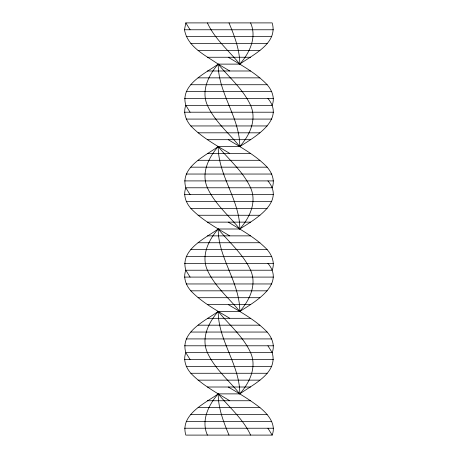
<?xml version="1.0" encoding="UTF-8"?>
<svg xmlns="http://www.w3.org/2000/svg" width="458" height="458" viewBox="0 0 458 458"><rect width="100%" height="100%" fill="white"/><g stroke="black" fill="none" stroke-linecap="round" stroke-linejoin="round"><path stroke-width="0.69" d="M184.494 29.77L185.816 22.9L272.184 22.9C278.206 43.338 253.165 54.571 239.797 64.12L218.203 64.12C205.236 55.218 187.402 46.911 184.494 29.77L273.506 29.77M229.75 153.43C216.165 145.226 201.904 137.537 190.831 125.95C185.931 120.299 182.948 112.657 185.816 105.34C179.794 84.902 204.835 73.669 218.203 64.12L229.75 70.99M229.75 235.87C216.165 227.666 201.904 219.977 190.831 208.39C185.931 202.739 182.948 195.097 185.816 187.78C179.794 167.342 204.835 156.109 218.203 146.56L239.797 146.56C254.911 136.982 285.655 119.635 267.919 98.47M229.75 318.31C216.165 310.106 201.904 302.417 190.831 290.83C185.931 285.179 182.948 277.537 185.816 270.22C179.794 249.782 204.835 238.549 218.203 229L239.797 229C254.911 219.422 285.655 202.075 267.919 180.91M229.75 400.75C216.165 392.546 201.904 384.857 190.831 373.27C185.931 367.619 182.948 359.977 185.816 352.66C179.794 332.222 204.835 320.989 218.203 311.44L239.797 311.44C254.911 301.862 285.655 284.515 267.919 263.35M228.25 57.25C241.835 65.454 256.096 73.143 267.169 84.73C272.069 90.381 275.052 98.023 272.184 105.34L185.816 105.34L190.081 112.21M228.25 139.69C241.835 147.894 256.096 155.583 267.169 167.17C272.069 172.821 275.052 180.463 272.184 187.78L185.816 187.78L190.081 194.65M228.25 222.13C241.835 230.334 256.096 238.023 267.169 249.61C272.069 255.261 275.052 262.903 272.184 270.22L185.816 270.22L190.081 277.09M228.25 304.57C241.835 312.774 256.096 320.463 267.169 332.05C272.069 337.701 275.052 345.343 272.184 352.66C278.206 373.098 253.165 384.331 239.797 393.88L218.203 393.88C204.835 403.429 179.794 414.662 185.816 435.1L272.184 435.1C276.483 424.137 267.936 414.106 259.944 407.62C249.999 399.828 239.11 393.411 228.25 387.01M218.203 64.12C208.516 75.135 200.862 90.821 207.411 105.34C214.768 121.496 228.765 133.043 239.797 146.56C249.484 135.545 257.138 119.859 250.589 105.34C243.232 89.184 229.235 77.637 218.203 64.12C218.14 93.317 239.86 117.362 239.797 146.56M207.411 22.9C214.768 39.056 228.765 50.603 239.797 64.12C249.484 53.105 257.138 37.419 250.589 22.9M218.203 146.56C208.516 157.575 200.862 173.261 207.411 187.78C214.768 203.936 228.765 215.483 239.797 229C249.484 217.985 257.138 202.299 250.589 187.78C243.232 171.624 229.235 160.077 218.203 146.56C218.14 175.757 239.86 199.803 239.797 229M218.203 229C208.516 240.015 200.862 255.701 207.411 270.22C214.768 286.376 228.765 297.923 239.797 311.44C249.484 300.425 257.138 284.739 250.589 270.22C243.232 254.064 229.235 242.517 218.203 229C218.14 258.197 239.86 282.243 239.797 311.44M218.203 311.44C208.516 322.455 200.862 338.141 207.411 352.66C214.768 368.816 228.765 380.363 239.797 393.88C249.484 382.865 257.138 367.179 250.589 352.66C243.232 336.504 229.235 324.957 218.203 311.44C218.14 340.637 239.86 364.683 239.797 393.88M250.589 435.1C243.232 418.944 229.235 407.397 218.203 393.88C208.516 404.895 200.862 420.581 207.411 435.1M186.206 36.64L271.794 36.64M190.831 43.51L267.169 43.51M198.056 50.38L259.944 50.38M207.394 57.25L250.606 57.25M207.394 70.99L250.606 70.99M198.056 77.86L259.944 77.86M190.831 84.73L267.169 84.73M186.206 91.6L271.794 91.6M184.494 98.47L273.506 98.47M184.494 112.21L273.506 112.21M186.206 119.08L271.794 119.08M190.831 125.95L267.169 125.95M198.056 132.82L259.944 132.82M207.394 139.69L250.606 139.69M207.394 153.43L250.606 153.43M198.056 160.3L259.944 160.3M190.831 167.17L267.169 167.17M186.206 174.04L271.794 174.04M184.494 180.91L273.506 180.91M184.494 194.65L273.506 194.65M186.206 201.52L271.794 201.52M190.831 208.39L267.169 208.39M198.056 215.26L259.944 215.26M207.394 222.13L250.606 222.13M207.394 235.87L250.606 235.87M198.056 242.74L259.944 242.74M190.831 249.61L267.169 249.61M186.206 256.48L271.794 256.48M184.494 263.35L273.506 263.35M184.494 277.09L273.506 277.09M186.206 283.96L271.794 283.96M190.831 290.83L267.169 290.83M198.056 297.7L259.944 297.7M207.394 304.57L250.606 304.57M207.394 318.31L250.606 318.31M198.056 325.18L259.944 325.18M190.831 332.05L267.169 332.05M186.206 338.92L271.794 338.92M184.494 345.79L273.506 345.79M184.494 359.53L273.506 359.53M186.206 366.4L271.794 366.4M190.831 373.27L267.169 373.27M198.056 380.14L259.944 380.14M207.394 387.01L250.606 387.01M207.394 400.75L250.606 400.75M198.056 407.62L259.944 407.62M190.831 414.49L267.169 414.49M186.206 421.36L271.794 421.36M184.494 428.23L273.506 428.23M185.816 22.9L190.081 29.77M267.919 345.79L272.184 352.66L185.816 352.66L190.081 359.53M267.919 428.23L272.184 435.1M229 22.9C234.473 36.027 239.774 49.687 239.797 64.12M229 435.1C223.527 421.973 218.226 408.313 218.203 393.88"/></g></svg>
